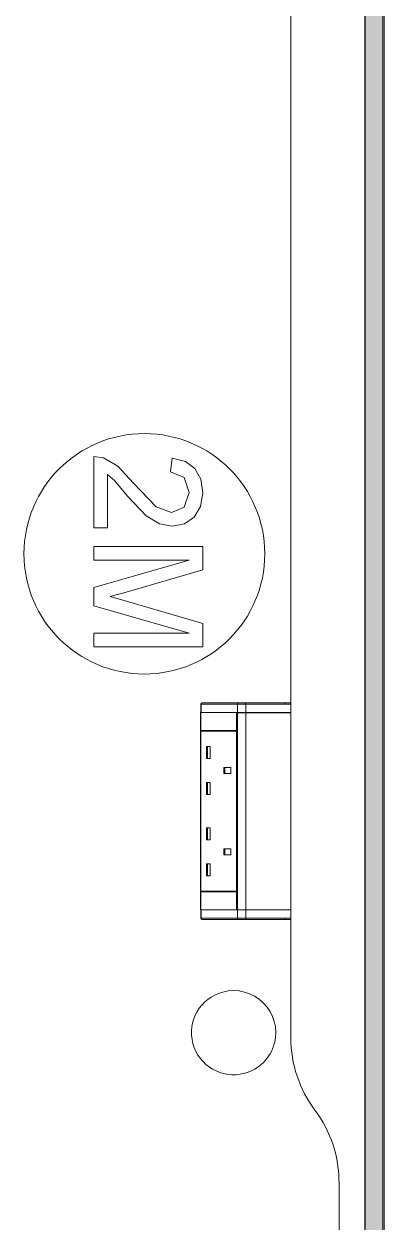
# Model space of a CAD drawing. Header units: millimetres. Extents: x 155920 to 295199, y -4084 to 97293.
# Drawn here: x 222323 to 222622, y 32712 to 33709 of the extents above; entities that cross this region are included whole.
import ezdxf

# ---------------------------------------------------------------- set-up
doc = ezdxf.new("R2010")
doc.units = ezdxf.units.MM
doc.header["$MEASUREMENT"] = 0
for name, color, linetype, lineweight in [('A-WALL', 7, 'CONTINUOUS', 9), ('A-WALL-PATT', 7, 'CONTINUOUS', 25), ('I-FURN', 8, 'CONTINUOUS', 9), ('I-WALL', 7, 'CONTINUOUS', 9)]:
    doc.layers.add(name, color=color, linetype=linetype, lineweight=lineweight)

msp = doc.modelspace()

# ---------------------------------------------------------------- hatches: boundary and pattern name
at = {"layer": 'A-WALL-PATT', "lineweight": 5}
msp.add_hatch(color=256, dxfattribs=at).paths.add_polyline_path([(222605.97, 29907.33), (222620.97, 29907.33), (222620.97, 34245.33), (222605.97, 34245.33), (222605.97, 29920.76)], flags=0)

# ---------------------------------------------------------------- linework, layer by layer
at = {"layer": 'A-WALL'}
for p, q in [((222620.97, 34245.33), (222620.97, 29907.33)), ((222621.97, 34245.33), (222621.97, 29907.33))]:
    msp.add_line(p, q, dxfattribs=at)
at = {"layer": 'I-FURN'}
for p, q in [((222544.63, 33143.02), (222544.63, 33975.32)), ((222544.63, 33975.32), (222544.63, 33143.02)), ((222388.86, 33347.77), (222381.07, 33348.98)), ((222381.07, 33348.98), (222381.07, 33289.65)), ((222400.85, 33340.9), (222388.86, 33347.77)), ((222413.95, 33326.75), (222400.85, 33340.9)), ((222446.05, 33347.57), (222444.64, 33336.27)), ((222456.98, 33344.83), (222446.05, 33347.57)), ((222464.96, 33338.9), (222456.98, 33344.83)), ((222392.37, 33289.65), (222392.37, 33334.04)), ((222392.37, 33334.04), (222398.12, 33328.94)), ((222444.64, 33336.27), (222456.05, 33331.51)), ((222456.05, 33331.51), (222460.18, 33318.98)), ((222469.85, 33330.11), (222464.96, 33338.9)), ((222398.12, 33328.94), (222408.99, 33315.94)), ((222432.78, 33307.24), (222413.95, 33326.75)), ((222471.48, 33318.74), (222469.85, 33330.11)), ((222408.99, 33315.94), (222424.47, 33299.75)), ((222460.18, 33318.98), (222455.95, 33306.96)), ((222469.67, 33307.29), (222471.48, 33318.74)), ((222445.58, 33302.36), (222432.78, 33307.24)), ((222455.95, 33306.96), (222445.58, 33302.36)), ((222464.24, 33298.51), (222469.67, 33307.29)), ((222424.47, 33299.75), (222435.55, 33293.07)), ((222435.55, 33293.07), (222446.27, 33291.06)), ((222446.27, 33291.06), (222456.12, 33292.92)), ((222456.12, 33292.92), (222464.24, 33298.51)), ((222381.07, 33289.65), (222392.37, 33289.65)), ((222381.07, 33274.11), (222381.07, 33262.81)), ((222471.48, 33274.11), (222381.07, 33274.11)), ((222471.48, 33254.66), (222471.48, 33274.11)), ((222381.07, 33262.81), (222460.18, 33262.81)), ((222460.18, 33262.81), (222381.07, 33240.09)), ((222407.75, 33236.17), (222471.48, 33254.66)), ((222381.07, 33240.09), (222381.07, 33224.78)), ((222394.44, 33232.44), (222407.75, 33236.17)), ((222408.86, 33228.4), (222394.44, 33232.44)), ((222381.07, 33224.78), (222460.18, 33202.06)), ((222471.48, 33210.21), (222408.86, 33228.4)), ((222460.18, 33202.06), (222381.07, 33202.06)), ((222381.07, 33202.06), (222381.07, 33190.76)), ((222471.48, 33190.76), (222471.48, 33210.21)), ((222381.07, 33190.76), (222471.48, 33190.76)), ((222469.79, 33136.02), (222469.79, 33143.02)), ((222469.97, 33143.02), (222469.79, 33143.02)), ((222469.79, 33136.02), (222469.79, 33143.02)), ((222469.79, 33136.02), (222469.79, 33143.02)), ((222500.25, 33143.02), (222469.97, 33143.02)), ((222469.97, 33143.02), (222469.97, 33136.02)), ((222470.16, 33143.8), (222470.13, 33143.77)), ((222470.79, 33144.02), (222501.07, 33144.02)), ((222470.79, 33144.02), (222501.07, 33144.02)), ((222507.17, 33143.02), (222500.25, 33143.02)), ((222500.25, 33143.02), (222500.25, 33136.02)), ((222539.64, 33144.02), (222501.07, 33144.02)), ((222501.07, 33144.02), (222506.61, 33144.02)), ((222506.61, 33144.02), (222543.63, 33144.02)), ((222544.63, 33143.02), (222507.17, 33143.02)), ((222507.17, 33143.02), (222507.17, 33136.02)), ((222539.64, 33143.02), (222539.64, 33144.02)), ((222543.63, 33144.02), (222539.64, 33144.02)), ((222543.63, 33144.02), (222543.64, 33144.02)), ((222544.63, 33143.02), (222544.63, 33136.02)), ((222544.64, 33143.02), (222544.64, 33136.02)), ((222469.59, 33135.96), (222469.59, 33120.96)), ((222499.42, 33135.96), (222469.59, 33135.96)), ((222469.97, 33136.02), (222469.79, 33136.02)), ((222469.79, 32972), (222469.79, 33135.9)), ((222500.25, 33136.02), (222469.97, 33136.02)), ((222499.42, 33120.96), (222499.42, 33135.96)), ((222499.42, 33135.96), (222501.87, 33135.96)), ((222499.62, 33135.9), (222499.62, 33120.96)), ((222500.25, 33135.9), (222499.62, 33135.9)), ((222507.17, 33136.02), (222500.25, 33136.02)), ((222500.25, 33135.9), (222507.17, 33135.9)), ((222500.25, 32972), (222500.25, 33135.9)), ((222544.63, 33136.02), (222507.17, 33136.02)), ((222507.17, 33135.9), (222544.63, 33135.9)), ((222507.17, 32972), (222507.17, 33135.9)), ((222544.63, 32972), (222544.63, 33135.9)), ((222544.64, 33135.9), (222544.64, 32972)), ((222469.59, 33120.96), (222499.42, 33120.96)), ((222469.59, 33120.46), (222469.59, 32987.46)), ((222469.59, 33120.46), (222499.42, 33120.46)), ((222469.97, 33120.96), (222469.97, 33120.46)), ((222499.42, 32987.46), (222499.42, 33120.46)), ((222499.62, 33120.46), (222499.62, 32987.46)), ((222474.62, 33107.85), (222477.48, 33107.85)), ((222474.62, 33097.85), (222474.62, 33107.85)), ((222475.36, 33097.85), (222475.36, 33107.85)), ((222477.48, 33097.85), (222477.48, 33107.85)), ((222474.62, 33097.85), (222477.48, 33097.85)), ((222488.96, 33090.35), (222494.69, 33090.35)), ((222488.96, 33085.35), (222488.96, 33090.35)), ((222488.96, 33085.35), (222494.69, 33085.35)), ((222489.69, 33085.35), (222489.69, 33090.35)), ((222494.69, 33085.35), (222494.69, 33090.35)), ((222474.62, 33077.85), (222477.48, 33077.85)), ((222474.62, 33067.85), (222474.62, 33077.85)), ((222475.36, 33067.85), (222475.36, 33077.85)), ((222477.48, 33067.85), (222477.48, 33077.85)), ((222474.62, 33067.85), (222477.48, 33067.85)), ((222474.62, 33040.07), (222477.48, 33040.07)), ((222474.62, 33030.07), (222474.62, 33040.07)), ((222475.36, 33030.07), (222475.36, 33040.07)), ((222477.48, 33030.07), (222477.48, 33040.07)), ((222474.62, 33030.07), (222477.48, 33030.07)), ((222488.96, 33022.57), (222494.69, 33022.57)), ((222488.96, 33017.57), (222488.96, 33022.57)), ((222489.69, 33017.57), (222489.69, 33022.57)), ((222494.69, 33022.57), (222494.69, 33017.57)), ((222494.69, 33017.57), (222488.96, 33017.57)), ((222474.62, 33010.07), (222477.48, 33010.07)), ((222474.62, 33000.07), (222474.62, 33010.07)), ((222475.36, 33000.07), (222475.36, 33010.07)), ((222477.48, 33000.07), (222477.48, 33010.07)), ((222474.62, 33000.07), (222477.48, 33000.07)), ((222469.59, 32987.46), (222499.42, 32987.46)), ((222499.42, 32986.96), (222469.59, 32986.96)), ((222469.59, 32986.96), (222469.59, 32971.96)), ((222469.97, 32987.46), (222469.97, 32986.96)), ((222499.42, 32971.96), (222499.42, 32986.96)), ((222499.62, 32986.96), (222499.62, 32972)), ((222469.59, 32971.96), (222499.42, 32971.96)), ((222469.79, 32964.9), (222469.79, 32971.9)), ((222469.79, 32964.9), (222469.79, 32971.9)), ((222469.79, 32971.9), (222469.79, 32964.9)), ((222469.79, 32971.9), (222469.97, 32971.9)), ((222469.79, 32964.9), (222469.97, 32964.9)), ((222469.97, 32964.9), (222469.97, 32971.9)), ((222469.97, 32971.9), (222500.25, 32971.9)), ((222469.97, 32964.9), (222500.25, 32964.9)), ((222470.12, 32964.15), (222470.15, 32964.13)), ((222501.07, 32963.9), (222470.79, 32963.9)), ((222501.07, 32963.9), (222470.79, 32963.9)), ((222499.62, 32972), (222500.25, 32972)), ((222507.17, 32972), (222500.25, 32972)), ((222500.25, 32964.9), (222500.25, 32971.9)), ((222500.25, 32971.9), (222507.17, 32971.9)), ((222500.25, 32964.9), (222507.17, 32964.9)), ((222501.07, 32963.9), (222539.64, 32963.9)), ((222506.61, 32963.9), (222501.07, 32963.9)), ((222543.63, 32963.9), (222506.61, 32963.9)), ((222544.63, 32972), (222507.17, 32972)), ((222507.17, 32964.9), (222507.17, 32971.9)), ((222507.17, 32971.9), (222544.63, 32971.9)), ((222507.17, 32964.9), (222544.63, 32964.9)), ((222539.64, 32963.9), (222539.64, 32964.9)), ((222539.64, 32963.9), (222543.63, 32963.9)), ((222544.63, 32964.9), (222544.63, 32971.9)), ((222544.63, 32865.33), (222544.63, 32964.9)), ((222544.63, 32964.9), (222544.63, 32865.33)), ((222544.64, 32971.9), (222544.64, 32964.9)), ((222584.63, 32620.33), (222584.63, 32744.22)), ((222584.63, 32744.22), (222584.63, 32620.33))]:
    msp.add_line(p, q, dxfattribs=at)
at = {"layer": 'I-FURN', "flags": 128}
for points in [[(222469.93, 33143.53), (222469.91, 33143.49), (222469.89, 33143.45), (222469.87, 33143.42), (222469.86, 33143.38), (222469.85, 33143.34), (222469.83, 33143.31), (222469.82, 33143.27), (222469.81, 33143.23), (222469.81, 33143.19), (222469.8, 33143.15), (222469.8, 33143.11), (222469.79, 33143.07), (222469.79, 33143.03), (222469.79, 33143.02)], [(222501.07, 33144.02), (222501.16, 33144.02), (222501.26, 33144.02), (222501.37, 33144.02), (222501.48, 33144.02), (222501.59, 33144.02), (222501.71, 33144.02), (222501.83, 33144.02), (222501.96, 33144.02), (222502.09, 33144.02), (222502.22, 33144.02), (222502.36, 33144.02), (222502.5, 33144.02), (222502.64, 33144.02), (222502.79, 33144.02), (222502.94, 33144.02), (222503.09, 33144.02), (222503.24, 33144.02), (222503.4, 33144.02), (222503.55, 33144.02), (222503.71, 33144.02), (222503.87, 33144.02), (222504.03, 33144.02), (222504.19, 33144.02), (222504.35, 33144.02), (222504.51, 33144.02), (222504.67, 33144.02), (222504.83, 33144.02), (222504.98, 33144.02), (222505.14, 33144.02), (222505.3, 33144.02), (222505.45, 33144.02), (222505.61, 33144.02), (222505.76, 33144.02), (222505.9, 33144.02), (222506.05, 33144.02), (222506.19, 33144.02), (222506.33, 33144.02), (222506.47, 33144.02), (222506.61, 33144.02)], [(222506.61, 33144.02), (222509.39, 33144.02), (222512.09, 33144.02), (222514.7, 33144.02), (222517.22, 33144.02), (222519.65, 33144.02), (222521.98, 33144.02), (222524.21, 33144.02), (222526.33, 33144.02), (222528.35, 33144.02), (222530.25, 33144.02), (222532.04, 33144.02), (222533.71, 33144.02), (222535.26, 33144.02), (222536.69, 33144.02), (222537.99, 33144.02), (222539.16, 33144.02), (222540.21, 33144.02), (222541.12, 33144.02), (222541.9, 33144.02), (222542.55, 33144.02), (222543.06, 33144.02), (222543.44, 33144.02), (222543.63, 33144.02)], [(222543.64, 33144.02), (222543.63, 33144.02), (222543.62, 33144.02), (222543.61, 33144.02), (222543.59, 33144.02), (222543.56, 33144.02), (222543.52, 33144.02), (222543.48, 33144.02), (222543.43, 33144.02), (222543.38, 33144.02), (222543.32, 33144.02), (222543.26, 33144.02), (222543.19, 33144.02), (222543.11, 33144.02), (222543.03, 33144.02), (222542.94, 33144.02), (222542.85, 33144.02), (222542.75, 33144.02), (222542.64, 33144.02), (222542.54, 33144.02), (222542.42, 33144.02), (222542.31, 33144.02), (222542.19, 33144.02), (222542.06, 33144.02), (222541.93, 33144.02), (222541.8, 33144.02), (222541.66, 33144.02), (222541.52, 33144.02), (222541.38, 33144.02), (222541.23, 33144.02), (222541.09, 33144.02), (222540.94, 33144.02), (222540.78, 33144.02), (222540.63, 33144.02), (222540.47, 33144.02), (222540.32, 33144.02), (222540.16, 33144.02), (222540, 33144.02), (222539.84, 33144.02), (222539.68, 33144.02), (222539.64, 33144.02)], [(222544.64, 33143.02), (222544.64, 33143.06), (222544.63, 33143.1), (222544.63, 33143.14), (222544.62, 33143.18), (222544.62, 33143.22), (222544.61, 33143.26), (222544.6, 33143.3), (222544.59, 33143.33), (222544.57, 33143.37), (222544.56, 33143.41), (222544.54, 33143.45), (222544.52, 33143.48), (222544.51, 33143.52), (222544.48, 33143.55), (222544.46, 33143.58), (222544.44, 33143.62), (222544.41, 33143.65), (222544.39, 33143.68), (222544.36, 33143.71), (222544.33, 33143.74), (222544.3, 33143.76), (222544.27, 33143.79), (222544.24, 33143.81), (222544.21, 33143.84), (222544.18, 33143.86), (222544.14, 33143.88), (222544.11, 33143.9), (222544.07, 33143.92), (222544.04, 33143.94), (222544, 33143.95), (222543.96, 33143.96), (222543.92, 33143.98), (222543.89, 33143.99), (222543.85, 33144), (222543.81, 33144), (222543.77, 33144.01), (222543.73, 33144.02), (222543.69, 33144.02), (222543.65, 33144.02), (222543.64, 33144.02)], [(222469.79, 32964.9), (222469.79, 32964.86), (222469.79, 32964.82), (222469.8, 32964.78), (222469.8, 32964.74), (222469.81, 32964.7), (222469.82, 32964.66), (222469.83, 32964.62), (222469.84, 32964.58), (222469.86, 32964.55), (222469.87, 32964.51), (222469.89, 32964.47), (222469.9, 32964.44), (222469.92, 32964.4)], [(222506.61, 32963.9), (222506.47, 32963.9), (222506.33, 32963.9), (222506.19, 32963.9), (222506.05, 32963.9), (222505.9, 32963.9), (222505.76, 32963.9), (222505.61, 32963.9), (222505.45, 32963.9), (222505.3, 32963.9), (222505.14, 32963.9), (222504.98, 32963.9), (222504.83, 32963.9), (222504.67, 32963.9), (222504.51, 32963.9), (222504.35, 32963.9), (222504.19, 32963.9), (222504.03, 32963.9), (222503.87, 32963.9), (222503.71, 32963.9), (222503.55, 32963.9), (222503.4, 32963.9), (222503.24, 32963.9), (222503.09, 32963.9), (222502.94, 32963.9), (222502.79, 32963.9), (222502.64, 32963.9), (222502.5, 32963.9), (222502.36, 32963.9), (222502.22, 32963.9), (222502.09, 32963.9), (222501.96, 32963.9), (222501.83, 32963.9), (222501.71, 32963.9), (222501.59, 32963.9), (222501.48, 32963.9), (222501.37, 32963.9), (222501.26, 32963.9), (222501.16, 32963.9), (222501.07, 32963.9)], [(222543.63, 32963.9), (222543.35, 32963.9), (222542.94, 32963.9), (222542.39, 32963.9), (222541.71, 32963.9), (222540.89, 32963.9), (222539.94, 32963.9), (222538.86, 32963.9), (222537.65, 32963.9), (222536.32, 32963.9), (222534.86, 32963.9), (222533.27, 32963.9), (222531.57, 32963.9), (222529.75, 32963.9), (222527.82, 32963.9), (222525.78, 32963.9), (222523.62, 32963.9), (222521.37, 32963.9), (222519.01, 32963.9), (222516.56, 32963.9), (222514.01, 32963.9), (222511.37, 32963.9), (222508.65, 32963.9), (222506.61, 32963.9)], [(222539.64, 32963.9), (222539.8, 32963.9), (222539.96, 32963.9), (222540.12, 32963.9), (222540.27, 32963.9), (222540.43, 32963.9), (222540.59, 32963.9), (222540.74, 32963.9), (222540.9, 32963.9), (222541.05, 32963.9), (222541.2, 32963.9), (222541.34, 32963.9), (222541.48, 32963.9), (222541.62, 32963.9), (222541.76, 32963.9), (222541.9, 32963.9), (222542.03, 32963.9), (222542.15, 32963.9), (222542.27, 32963.9), (222542.39, 32963.9), (222542.51, 32963.9), (222542.62, 32963.9), (222542.72, 32963.9), (222542.82, 32963.9), (222542.91, 32963.9), (222543, 32963.9), (222543.09, 32963.9), (222543.17, 32963.9), (222543.24, 32963.9), (222543.3, 32963.9), (222543.37, 32963.9), (222543.42, 32963.9), (222543.47, 32963.9), (222543.51, 32963.9), (222543.55, 32963.9), (222543.58, 32963.9), (222543.6, 32963.9), (222543.62, 32963.9), (222543.63, 32963.9), (222543.64, 32963.9)], [(222543.64, 32963.9), (222543.63, 32963.9), (222543.63, 32963.9)], [(222543.64, 32963.9), (222543.68, 32963.9), (222543.72, 32963.9), (222543.76, 32963.9), (222543.8, 32963.91), (222543.84, 32963.92), (222543.88, 32963.93), (222543.91, 32963.94), (222543.95, 32963.95), (222543.99, 32963.96), (222544.03, 32963.98), (222544.06, 32963.99), (222544.1, 32964.01), (222544.13, 32964.03), (222544.17, 32964.05), (222544.2, 32964.07), (222544.23, 32964.1), (222544.27, 32964.12), (222544.3, 32964.15), (222544.33, 32964.17), (222544.35, 32964.2), (222544.38, 32964.23), (222544.41, 32964.26), (222544.43, 32964.29), (222544.46, 32964.32), (222544.48, 32964.36), (222544.5, 32964.39), (222544.52, 32964.43), (222544.54, 32964.46), (222544.55, 32964.5), (222544.57, 32964.53), (222544.58, 32964.57), (222544.6, 32964.61), (222544.61, 32964.65), (222544.62, 32964.69), (222544.62, 32964.73), (222544.63, 32964.77), (222544.63, 32964.81), (222544.64, 32964.85), (222544.64, 32964.89), (222544.64, 32964.9)]]:
    msp.add_lwpolyline(points, dxfattribs=at)
at = {"layer": 'I-FURN'}
for centre, radius, start, end in [((222422.94, 33268.04), 100, 90, 270), ((222422.94, 33268.04), 100, 270, 90), ((222497.05, 32869.77), 35, 105, 285), ((222497.05, 32869.77), 35, 345.29956, 105), ((222644.63, 32865.33), 100, 180, 216.8699), ((222644.63, 32865.33), 100, 180, 216.8699), ((222497.05, 32869.77), 35, 285, 345), ((222484.6, 32745.31), 100.03, 359.37439, 36.8699), ((222484.6, 32745.31), 100.03, 359.37439, 36.8699)]:
    msp.add_arc(centre, radius, start, end, dxfattribs=at)
at = {"layer": 'I-FURN', "extrusion": (0, 0, -1)}
for centre, major_axis, ratio, start_param, end_param in [((222470.79, 33143.02), (0, 1), 0.819152, 4.712389, 6.283185), ((222501.07, 33143.02), (0, 1), 0.819152, 4.712389, 6.283185), ((222506.61, 33143.02), (0, 1), 0.56467, 0, 1.570796), ((222543.63, 33143.02), (0, 1), 0.998113, 0, 1.570796), ((222470.79, 32964.9), (0, -1), 0.819152, 0, 1.570796), ((222501.07, 32964.9), (0, 1), 0.819152, 3.141593, 4.712389), ((222506.61, 32964.9), (0, 1), 0.56467, 1.570796, 3.141593), ((222543.63, 32964.9), (0, 1), 0.998113, 1.570796, 3.141593)]:
    msp.add_ellipse(centre, major_axis=major_axis, ratio=ratio, start_param=start_param, end_param=end_param, dxfattribs=at)
at = {"layer": 'I-WALL', "lineweight": 30}
msp.add_line((222605.97, 34245.33), (222605.97, 29907.33), dxfattribs=at)

doc.saveas('drawing.dxf')
